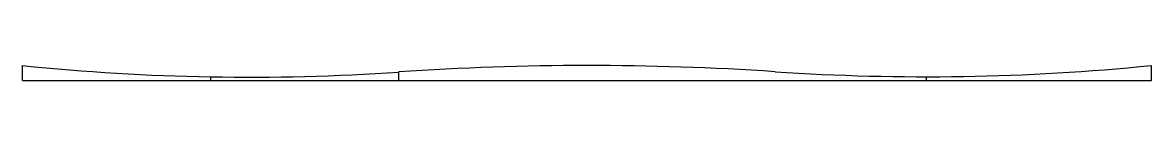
# Model space of a CAD drawing. Header units: millimetres. Extents: x 0 to 1500, y 0 to 20.
import ezdxf

# ---------------------------------------------------------------- set-up
doc = ezdxf.new("R2010")
doc.units = ezdxf.units.MM
doc.linetypes.add('CENTERX2', pattern=[20.32, 12.7, -2.54, 2.54, -2.54])

msp = doc.modelspace()

# ---------------------------------------------------------------- linework, layer by layer
at = {"color": 7, "linetype": 'Continuous'}
for p, q in [((0, 0), (0, 20)), ((1500, 0), (1500, 20)), ((0, 0), (1500, 0))]:
    msp.add_line(p, q, dxfattribs=at)
at = {"color": 7, "linetype": 'CENTERX2'}
for p, q in [((1500, 0), (1500, 20)), ((0, 0), (500, 0)), ((249.8, 5), (249.8, 0)), ((500, 0), (500, 11.4)), ((500, 0), (1500, 0)), ((1200.5, 5), (1200.5, 0))]:
    msp.add_line(p, q, dxfattribs=at)
at = {"color": 7, "linetype": 'Continuous'}
for centre, radius, start, end in [((300.3, 2933.2), 2928.7, 264.115, 273.9103), ((752.4, -3681.7), 3701.7, 86.1652, 93.9103), ((1200.5, 3002.7), 2997.7, 266.1652, 275.7341)]:
    msp.add_arc(centre, radius, start, end, dxfattribs=at)

doc.saveas('drawing.dxf')
